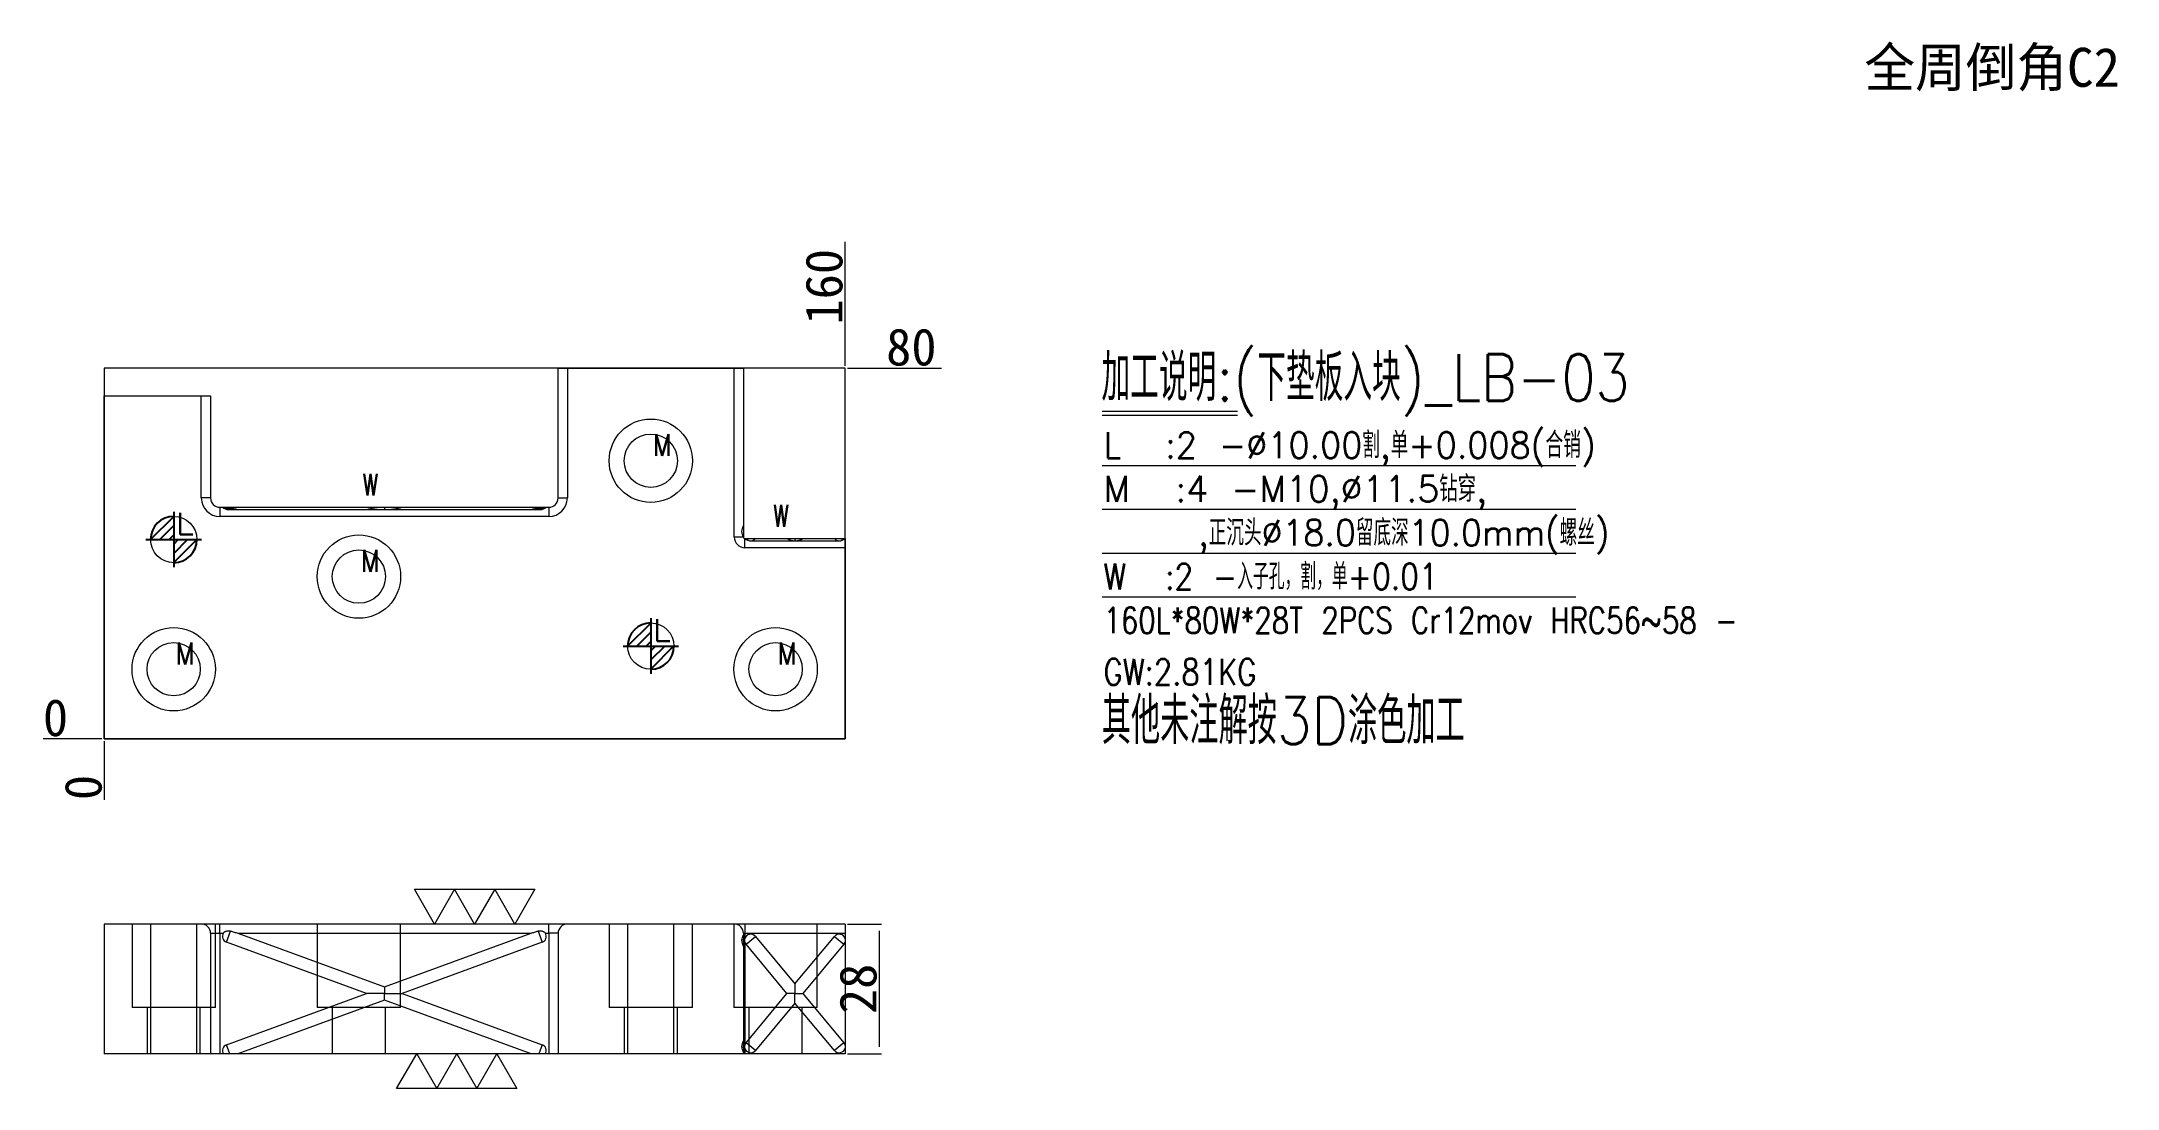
# Model space of a CAD drawing. Header units: millimetres. Extents: x 11720 to 12169, y 37530 to 37756.
import ezdxf
from ezdxf.enums import TextEntityAlignment as Align

# ---------------------------------------------------------------- set-up
doc = ezdxf.new("R2010")
doc.units = ezdxf.units.MM
doc.linetypes.add('DASHED', pattern=[0])
for name, color, linetype in [('dim', 4, 'Continuous'), ('LB', 7, 'Continuous'), ('LB_W', 1, 'Continuous')]:
    doc.layers.add(name, color=color, linetype=linetype)
doc.styles.add('_PUG_ERP', font='txt')
doc.styles.add('chinesef_fs', font='txt.shx', dxfattribs={"bigfont": 'gbcbig.shx'})
doc.dimstyles.new('_PUG_ERP', dxfattribs={"dimtxt": 8, "dimasz": 1.5, "dimexe": 0.5, "dimexo": 0.5, "dimgap": 0.5, "dimtad": 1, "dimtxsty": '_PUG_ERP', "dimblk": 'CLOSEDBLANK', "dimcen": 0, "dimclrd": 4, "dimclre": 4, "dimclrt": 3, "dimazin": 3, "dimtfac": 1, "dimtmove": 0, "dimatfit": 3, "dimldrblk": 'CLOSEDBLANK', "dimlwd": 9, "dimlwe": 9})

# ---------------------------------------------------------------- blocks, each defined once
blk = doc.blocks.new('*D735')
at = {"layer": 'Defpoints', "color": 0}
for p in [(11893.71, 37685.21), (11901.06, 37685.21), (11733.71, 37605.2)]:
    blk.add_point(p, dxfattribs=at)
at = {"layer": 'dim', "color": 4, "lineweight": 9}
for p, q in [((11894.21, 37685.21), (11896.71, 37685.21)), ((11896.71, 37685.21), (11898.06, 37685.21)), ((11898.06, 37685.21), (11914.51, 37685.21))]:
    blk.add_line(p, q, dxfattribs=at)
at = {"layer": 'dim', "color": 3, "lineweight": 13, "insert": (11908.03, 37689.71), "char_height": 8, "attachment_point": 5, "style": '_PUG_ERP'}
blk.add_mtext('80', dxfattribs=at)
blk = doc.blocks.new('_ClosedBlank')
blk = doc.blocks.new('*D736')
at = {"layer": 'Defpoints', "color": 0}
for p in [(11726.36, 37605.2), (11733.71, 37605.2), (11733.71, 37605.2)]:
    blk.add_point(p, dxfattribs=at)
at = {"layer": 'dim', "color": 4, "lineweight": 9}
blk.add_line((11733.21, 37605.2), (11720.53, 37605.2), dxfattribs=at)
at = {"layer": 'dim', "color": 3, "lineweight": 13, "insert": (11723.19, 37609.7), "char_height": 8, "attachment_point": 5, "style": '_PUG_ERP'}
blk.add_mtext('0', dxfattribs=at)
blk = doc.blocks.new('*D737')
at = {"layer": 'Defpoints', "color": 0}
for p in [(11733.71, 37605.2), (11733.71, 37605.2), (11733.71, 37597.85)]:
    blk.add_point(p, dxfattribs=at)
at = {"layer": 'dim', "color": 4, "lineweight": 9}
blk.add_line((11733.71, 37604.7), (11733.71, 37592.02), dxfattribs=at)
at = {"layer": 'dim', "color": 3, "lineweight": 13, "insert": (11729.21, 37594.69), "char_height": 8, "attachment_point": 5, "rotation": 90, "style": '_PUG_ERP'}
blk.add_mtext('0', dxfattribs=at)
blk = doc.blocks.new('*D738')
at = {"layer": 'Defpoints', "color": 0}
for p in [(11893.71, 37692.56), (11893.71, 37685.21), (11733.71, 37605.2)]:
    blk.add_point(p, dxfattribs=at)
at = {"layer": 'dim', "color": 4, "lineweight": 9}
for p, q in [((11893.71, 37689.56), (11893.71, 37712.49)), ((11893.71, 37688.21), (11893.71, 37689.56)), ((11893.71, 37685.71), (11893.71, 37688.21))]:
    blk.add_line(p, q, dxfattribs=at)
at = {"layer": 'dim', "color": 3, "lineweight": 13, "insert": (11889.21, 37702.77), "char_height": 8, "attachment_point": 5, "rotation": 90, "style": '_PUG_ERP'}
blk.add_mtext('160', dxfattribs=at)
blk = doc.blocks.new('*D739')
at = {"layer": 'Defpoints', "color": 0}
for p in [(11893.71, 37565.2), (11893.71, 37537.2), (11901.06, 37537.2)]:
    blk.add_point(p, dxfattribs=at)
at = {"layer": 'dim', "color": 4, "lineweight": 9}
for p, q in [((11894.21, 37565.2), (11901.56, 37565.2)), ((11901.06, 37563.7), (11901.06, 37538.7)), ((11894.21, 37537.2), (11901.56, 37537.2))]:
    blk.add_line(p, q, dxfattribs=at)
at = {"layer": 'dim', "color": 3, "lineweight": 13, "insert": (11896.56, 37551.2), "char_height": 8, "attachment_point": 5, "rotation": 90, "style": '_PUG_ERP'}
blk.add_mtext('28', dxfattribs=at)
blk = doc.blocks.new('pg_hx_L0')
at = {"color": 230}
for p, q in [((-0.5, -0.003), (0, 0.497)), ((0, 0.6), (0, -0.6)), ((-0.6, 0), (0.6, 0)), ((-0.3, 0), (0, 0.3)), ((-0.1, 0), (0, 0.1)), ((0.5, 0.003), (0, -0.497)), ((0.1, 0), (0, -0.1)), ((0.3, 0), (0, -0.3))]:
    blk.add_line(p, q, dxfattribs=at)
for start, end in [(90, 180), (270, 0)]:
    blk.add_arc((0, 0), 0.5, start, end, dxfattribs=at)
blk = doc.blocks.new('pg_hx_LLL0')
blk.add_blockref('pg_hx_L0', (0, 0))

msp = doc.modelspace()

# ---------------------------------------------------------------- linework, layer by layer
at = {"layer": 'dim', "color": 8, "linetype": 'Continuous', "lineweight": 18}
for p, q in [((11949.227, 37675.906), (11978.496, 37675.906)), ((11949.227, 37675.06), (11978.496, 37675.06)), ((11949.227, 37664.193), (12051.527, 37664.193)), ((11949.227, 37654.736), (12051.527, 37654.736)), ((11949.227, 37645.278), (12051.527, 37645.278)), ((11949.227, 37635.821), (12051.527, 37635.821))]:
    msp.add_line(p, q, dxfattribs=at)
at = {"layer": 'dim', "color": 252, "linetype": 'DASHED', "lineweight": 13, "ltscale": 0.5}
msp.add_lwpolyline([(11733.709, 37605.204), (11893.709, 37605.204), (11893.709, 37685.209), (11733.709, 37685.209)], close=True, dxfattribs=at)
at = {"layer": 'dim', "lineweight": 13}
for points in [[(11826.699, 37572.704), (11822.369, 37565.204), (11818.039, 37572.704), (11813.709, 37565.204), (11809.378, 37572.704), (11805.048, 37565.204), (11800.718, 37572.704), (11826.699, 37572.704)], [(11796.868, 37529.704), (11801.198, 37537.204), (11805.529, 37529.704), (11809.859, 37537.204), (11814.189, 37529.704), (11818.519, 37537.204), (11822.849, 37529.704), (11796.868, 37529.704)]]:
    msp.add_lwpolyline(points, close=True, dxfattribs=at)
at = {"layer": 'LB', "color": 11, "linetype": 'Continuous', "lineweight": 18}
for p, q in [((11831.739, 37685.209), (11833.739, 37685.209)), ((11833.739, 37685.209), (11869.779, 37685.209)), ((11869.779, 37685.209), (11871.779, 37685.209)), ((11733.709, 37679.209), (11754.679, 37679.209)), ((11733.709, 37605.204), (11733.709, 37679.209)), ((11754.679, 37679.209), (11756.679, 37679.209)), ((11893.709, 37648.423), (11893.709, 37646.423)), ((11893.709, 37646.423), (11893.709, 37605.204)), ((11893.709, 37605.204), (11733.709, 37605.204)), ((11733.709, 37565.204), (11733.709, 37537.204)), ((11893.709, 37565.204), (11733.709, 37565.204)), ((11893.709, 37565.204), (11893.709, 37537.204)), ((11893.709, 37537.204), (11733.709, 37537.204))]:
    msp.add_line(p, q, dxfattribs=at)
at = {"layer": 'LB', "color": 155, "linetype": 'Continuous', "lineweight": 18}
for p, q in [((11833.739, 37685.209), (11833.739, 37657.174)), ((11869.779, 37648.723), (11869.779, 37685.209)), ((11754.679, 37657.174), (11754.679, 37679.209)), ((11756.679, 37657.174), (11754.679, 37657.174)), ((11758.679, 37655.174), (11758.679, 37653.174)), ((11829.739, 37655.174), (11829.739, 37653.174)), ((11831.739, 37657.174), (11833.739, 37657.174)), ((11829.739, 37653.174), (11758.679, 37653.174)), ((11871.779, 37648.723), (11869.779, 37648.723)), ((11872.079, 37646.423), (11872.079, 37648.423)), ((11893.709, 37646.423), (11872.079, 37646.423))]:
    msp.add_line(p, q, dxfattribs=at)
at = {"layer": 'LB', "color": 11, "linetype": 'DASHED', "lineweight": 13, "ltscale": 0.315972}
for p, q in [((11760.557, 37654.674), (11794.209, 37654.674)), ((11794.209, 37655.174), (11794.209, 37654.674)), ((11794.209, 37654.674), (11827.86, 37654.674)), ((11873.358, 37647.923), (11882.894, 37647.923)), ((11882.894, 37648.423), (11882.894, 37647.923)), ((11882.894, 37647.923), (11892.43, 37647.923)), ((11794.209, 37551.613), (11794.209, 37550.204)), ((11882.894, 37552.273), (11882.894, 37550.204)), ((11794.209, 37550.204), (11790.359, 37550.204)), ((11794.209, 37550.204), (11798.059, 37550.204)), ((11794.209, 37548.796), (11794.209, 37550.204)), ((11882.894, 37550.204), (11881.173, 37550.204)), ((11882.894, 37550.204), (11884.614, 37550.204)), ((11882.894, 37548.136), (11882.894, 37550.204)), ((11760.808, 37537.204), (11760.102, 37539.134)), ((11874.375, 37537.896), (11872.341, 37539.588))]:
    msp.add_line(p, q, dxfattribs=at)
at = {"layer": 'LB', "color": 31, "linetype": 'DASHED', "lineweight": 13, "ltscale": 0.315972}
for p, q in [((11739.709, 37565.204), (11739.709, 37547.204)), ((11757.709, 37547.204), (11757.709, 37565.204)), ((11779.709, 37565.204), (11779.709, 37547.204)), ((11797.709, 37547.204), (11797.709, 37565.204)), ((11842.759, 37565.204), (11842.759, 37547.204)), ((11860.759, 37547.204), (11860.759, 37565.204)), ((11869.709, 37565.204), (11869.709, 37547.204)), ((11887.709, 37547.204), (11887.709, 37565.204)), ((11757.709, 37547.204), (11739.709, 37547.204)), ((11742.955, 37547.204), (11742.955, 37537.204)), ((11754.462, 37537.204), (11754.462, 37547.204)), ((11797.709, 37547.204), (11779.709, 37547.204)), ((11782.955, 37547.204), (11782.955, 37537.204)), ((11794.462, 37537.204), (11794.462, 37547.204)), ((11860.759, 37547.204), (11842.759, 37547.204)), ((11846.005, 37547.204), (11846.005, 37537.204)), ((11857.512, 37537.204), (11857.512, 37547.204)), ((11887.709, 37547.204), (11869.709, 37547.204)), ((11872.955, 37547.204), (11872.955, 37537.204)), ((11884.462, 37537.204), (11884.462, 37547.204))]:
    msp.add_line(p, q, dxfattribs=at)
at = {"layer": 'LB', "color": 2, "linetype": 'DASHED', "lineweight": 13, "ltscale": 0.315972}
for p, q in [((11758.679, 37563.204), (11758.679, 37565.204)), ((11829.739, 37563.204), (11829.739, 37565.204)), ((11872.079, 37565.204), (11872.079, 37563.204)), ((11756.679, 37563.204), (11758.679, 37563.204)), ((11831.739, 37563.204), (11829.739, 37563.204)), ((11871.779, 37563.204), (11872.079, 37563.204)), ((11871.779, 37561.409), (11871.779, 37561.925)), ((11872.341, 37560.821), (11874.375, 37562.513))]:
    msp.add_line(p, q, dxfattribs=at)
at = {"layer": 'LB', "color": 155, "linetype": 'DASHED', "lineweight": 13, "ltscale": 0.315972}
for p, q in [((11758.679, 37563.204), (11758.679, 37537.204)), ((11758.679, 37563.204), (11759.426, 37563.204)), ((11760.102, 37561.275), (11760.987, 37563.692)), ((11762.529, 37563.204), (11825.889, 37563.204)), ((11827.43, 37563.692), (11828.315, 37561.275)), ((11828.991, 37563.204), (11829.739, 37563.204)), ((11829.739, 37563.204), (11829.739, 37537.204)), ((11872.079, 37563.204), (11872.079, 37562.004)), ((11872.079, 37563.204), (11893.709, 37563.204)), ((11872.079, 37561.329), (11872.079, 37539.08)), ((11891.413, 37562.513), (11893.446, 37560.821)), ((11828.315, 37539.134), (11827.609, 37537.204)), ((11872.079, 37538.404), (11872.079, 37537.204)), ((11893.446, 37539.588), (11891.413, 37537.896))]:
    msp.add_line(p, q, dxfattribs=at)
at = {"layer": 'LB', "color": 42, "linetype": 'Continuous', "lineweight": 18}
for centre, radius in [((11851.759, 37665.209), 9), ((11851.759, 37665.209), 5.753), ((11788.709, 37640.204), 9), ((11788.709, 37640.204), 5.753), ((11748.709, 37620.204), 9), ((11878.709, 37620.204), 9), ((11748.709, 37620.204), 5.753), ((11878.709, 37620.204), 5.753)]:
    msp.add_circle(centre, radius, dxfattribs=at)
at = {"layer": 'LB', "color": 155, "linetype": 'Continuous', "lineweight": 18}
for centre, radius, start, end in [((11758.679, 37657.174), 4, 180, 270), ((11829.739, 37657.174), 4, 270, 0), ((11872.079, 37648.723), 2.3, 180, 270)]:
    msp.add_arc(centre, radius, start, end, dxfattribs=at)
at = {"layer": 'LB', "color": 2, "linetype": 'DASHED', "lineweight": 13, "ltscale": 0.315972}
for centre, radius, start, end in [((11760.557, 37656.674), 2, 228.59038, 270), ((11827.86, 37656.674), 2, 270, 311.40962), ((11873.358, 37649.923), 2, 142.14295, 217.92216), ((11873.358, 37649.923), 2, 228.42271, 270), ((11892.43, 37649.923), 2, 270, 309.75784), ((11754.679, 37563.204), 2, 0, 90), ((11833.739, 37563.204), 2, 90, 180), ((11869.779, 37563.204), 2, 0, 90), ((11873.358, 37561.667), 2, 142.14295, 217.85705), ((11873.358, 37561.667), 1.323, 39.75785, 165.21723), ((11873.358, 37561.667), 1.323, 194.78277, 219.75785)]:
    msp.add_arc(centre, radius, start, end, dxfattribs=at)
at = {"layer": 'LB', "color": 11, "linetype": 'DASHED', "lineweight": 13, "ltscale": 0.315972}
for centre, radius, start, end in [((11760.557, 37656.674), 1.878, 232.99913, 277.69351), ((11827.86, 37656.674), 1.878, 262.30649, 307.00087), ((11760.557, 37537.892), 1.323, 110.09697, 211.29801), ((11873.358, 37538.742), 2, 142.14295, 217.85705), ((11873.358, 37538.742), 1.323, 140.24215, 165.21723), ((11873.358, 37538.742), 1.323, 194.78277, 320.24215)]:
    msp.add_arc(centre, radius, start, end, dxfattribs=at)
at = {"layer": 'LB', "color": 155, "linetype": 'Continuous', "lineweight": 18}
for centre, major_axis, start_param, end_param in [((11760.557, 37656.674), (0, -2), 5.5604511, 5.6074124), ((11827.86, 37656.674), (0, 2), 3.8173656, 3.8643269)]:
    msp.add_ellipse(centre, major_axis=major_axis, ratio=0.34361, start_param=start_param, end_param=end_param, dxfattribs=at)
at = {"layer": 'LB', "color": 155, "linetype": 'DASHED', "lineweight": 13, "ltscale": 0.315972}
for centre, major_axis, ratio, start_param, end_param in [((11760.557, 37656.674), (0, -2), 0.34361, 5.6074124, 6.9590174), ((11827.86, 37656.674), (0, 2), 0.34361, 2.4657606, 3.8173655), ((11873.358, 37649.923), (0, -2), 0.768754, 5.5604511, 7.0059196), ((11892.43, 37649.923), (0, 2), 0.768754, 2.4188584, 3.8643269)]:
    msp.add_ellipse(centre, major_axis=major_axis, ratio=ratio, start_param=start_param, end_param=end_param, dxfattribs=at)
at = {"layer": 'LB', "color": 11, "linetype": 'DASHED', "lineweight": 13, "ltscale": 0.315972}
for centre, major_axis, ratio, start_param, end_param in [((11758.679, 37656.674), (5.821, 0), 0.34361, 5.0869757, 5.4351232), ((11794.209, 37656.674), (5.821, 0), 0.34361, 3.9896547, 4.712389), ((11794.209, 37656.674), (5.821, 0), 0.34361, 4.712389, 5.4351232), ((11829.739, 37656.674), (5.821, 0), 0.34361, 3.9896547, 4.3378023), ((11882.894, 37649.923), (2.602, 0), 0.768754, 3.9896547, 4.712389), ((11882.894, 37649.923), (2.602, 0), 0.768754, 4.712389, 5.4351232)]:
    msp.add_ellipse(centre, major_axis=major_axis, ratio=ratio, start_param=start_param, end_param=end_param, dxfattribs=at)
at = {"layer": 'LB', "color": 2, "linetype": 'Continuous', "lineweight": 18}
for points, knots in [([(11759.426, 37655.174), (11759.446, 37655.174), (11759.467, 37655.174), (11759.512, 37655.171), (11759.536, 37655.169), (11759.587, 37655.165), (11759.614, 37655.162), (11759.67, 37655.157), (11759.7, 37655.154), (11759.79, 37655.144), (11759.853, 37655.137), (11759.936, 37655.13), (11759.953, 37655.128), (11759.986, 37655.125), (11760.004, 37655.124), (11760.055, 37655.119), (11760.09, 37655.117), (11760.195, 37655.109), (11760.266, 37655.106), (11760.356, 37655.102), (11760.374, 37655.102), (11760.411, 37655.101), (11760.429, 37655.1), (11760.484, 37655.099), (11760.52, 37655.099), (11760.629, 37655.099), (11760.701, 37655.1), (11760.809, 37655.104), (11760.844, 37655.106), (11760.916, 37655.109), (11760.952, 37655.112), (11760.987, 37655.114)], [0, 0, 0, 0, 0.0625, 0.0625, 0.125, 0.125, 0.1875, 0.1875, 0.25, 0.25, 0.375, 0.375, 0.40625, 0.40625, 0.4375, 0.4375, 0.5, 0.5, 0.625, 0.625, 0.65625, 0.65625, 0.6875, 0.6875, 0.75, 0.75, 0.875, 0.875, 0.9375, 0.9375, 1, 1, 1, 1]), ([(11760.987, 37655.114), (11761.247, 37655.132), (11761.505, 37655.147), (11761.891, 37655.163), (11762.019, 37655.167), (11762.274, 37655.173), (11762.402, 37655.174), (11762.529, 37655.174)], [0, 0, 0, 0, 0.5, 0.5, 0.75, 0.75, 1, 1, 1, 1]), ([(11825.889, 37655.174), (11826.016, 37655.174), (11826.143, 37655.173), (11826.398, 37655.167), (11826.527, 37655.163), (11826.912, 37655.147), (11827.171, 37655.132), (11827.43, 37655.114)], [0, 0, 0, 0, 0.25, 0.25, 0.5, 0.5, 1, 1, 1, 1]), ([(11827.43, 37655.114), (11827.5, 37655.109), (11827.571, 37655.105), (11827.662, 37655.102), (11827.68, 37655.102), (11827.716, 37655.101), (11827.771, 37655.099), (11827.825, 37655.099), (11827.934, 37655.099), (11828.006, 37655.1), (11828.114, 37655.104), (11828.15, 37655.106), (11828.222, 37655.11), (11828.257, 37655.112), (11828.362, 37655.119), (11828.43, 37655.125), (11828.528, 37655.134), (11828.561, 37655.137), (11828.624, 37655.144), (11828.655, 37655.147), (11828.747, 37655.157), (11828.803, 37655.163), (11828.88, 37655.169), (11828.905, 37655.171), (11828.95, 37655.174), (11828.972, 37655.174), (11828.991, 37655.174)], [0, 0, 0, 0, 0.125, 0.125, 0.15625, 0.15625, 0.1875, 0.25, 0.25, 0.375, 0.375, 0.4375, 0.4375, 0.5, 0.5, 0.625, 0.625, 0.6875, 0.6875, 0.75, 0.75, 0.875, 0.875, 0.9375, 0.9375, 1, 1, 1, 1])]:
    msp.add_open_spline(points, degree=3, knots=knots, dxfattribs=at)
at = {"layer": 'LB', "color": 2, "linetype": 'DASHED', "lineweight": 13, "ltscale": 0.315972}
for points, knots in [([(11759.426, 37563.204), (11759.446, 37563.236), (11759.467, 37563.266), (11759.512, 37563.323), (11759.536, 37563.35), (11759.587, 37563.401), (11759.614, 37563.426), (11759.67, 37563.472), (11759.7, 37563.494), (11759.79, 37563.554), (11759.853, 37563.589), (11759.936, 37563.626), (11759.953, 37563.633), (11759.986, 37563.646), (11760.004, 37563.653), (11760.055, 37563.671), (11760.09, 37563.682), (11760.195, 37563.711), (11760.266, 37563.725), (11760.356, 37563.737), (11760.374, 37563.739), (11760.411, 37563.743), (11760.429, 37563.744), (11760.484, 37563.748), (11760.52, 37563.749), (11760.629, 37563.749), (11760.701, 37563.745), (11760.809, 37563.73), (11760.844, 37563.725), (11760.916, 37563.71), (11760.952, 37563.702), (11760.987, 37563.692)], [0, 0, 0, 0, 0.0625, 0.0625, 0.125, 0.125, 0.1875, 0.1875, 0.25, 0.25, 0.375, 0.375, 0.40625, 0.40625, 0.4375, 0.4375, 0.5, 0.5, 0.625, 0.625, 0.65625, 0.65625, 0.6875, 0.6875, 0.75, 0.75, 0.875, 0.875, 0.9375, 0.9375, 1, 1, 1, 1]), ([(11760.987, 37563.692), (11761.247, 37563.621), (11761.505, 37563.545), (11761.891, 37563.424), (11762.019, 37563.382), (11762.274, 37563.296), (11762.402, 37563.251), (11762.529, 37563.204)], [0, 0, 0, 0, 0.5, 0.5, 0.75, 0.75, 1, 1, 1, 1]), ([(11825.889, 37563.204), (11826.016, 37563.251), (11826.143, 37563.296), (11826.398, 37563.382), (11826.527, 37563.424), (11826.912, 37563.545), (11827.171, 37563.621), (11827.43, 37563.692)], [0, 0, 0, 0, 0.25, 0.25, 0.5, 0.5, 1, 1, 1, 1]), ([(11827.43, 37563.692), (11827.5, 37563.711), (11827.571, 37563.725), (11827.662, 37563.737), (11827.68, 37563.739), (11827.716, 37563.743), (11827.771, 37563.747), (11827.825, 37563.749), (11827.934, 37563.749), (11828.006, 37563.744), (11828.114, 37563.73), (11828.15, 37563.724), (11828.222, 37563.71), (11828.257, 37563.701), (11828.362, 37563.672), (11828.43, 37563.648), (11828.528, 37563.605), (11828.561, 37563.589), (11828.624, 37563.554), (11828.655, 37563.535), (11828.747, 37563.474), (11828.803, 37563.428), (11828.88, 37563.351), (11828.905, 37563.324), (11828.95, 37563.266), (11828.972, 37563.236), (11828.991, 37563.204)], [0, 0, 0, 0, 0.125, 0.125, 0.15625, 0.15625, 0.1875, 0.25, 0.25, 0.375, 0.375, 0.4375, 0.4375, 0.5, 0.5, 0.625, 0.625, 0.6875, 0.6875, 0.75, 0.75, 0.875, 0.875, 0.9375, 0.9375, 1, 1, 1, 1]), ([(11871.779, 37561.925), (11871.779, 37561.882), (11871.779, 37561.839), (11871.78, 37561.754), (11871.78, 37561.711), (11871.78, 37561.625), (11871.78, 37561.582), (11871.779, 37561.517), (11871.779, 37561.495), (11871.779, 37561.452), (11871.779, 37561.43), (11871.779, 37561.409)], [0, 0, 0, 0, 0.25, 0.25, 0.5, 0.5, 0.75, 0.75, 0.875, 0.875, 1, 1, 1, 1]), ([(11872.079, 37561.329), (11872.064, 37561.385), (11872.052, 37561.44), (11872.035, 37561.553), (11872.03, 37561.609), (11872.03, 37561.681), (11872.031, 37561.695), (11872.032, 37561.724), (11872.034, 37561.767), (11872.039, 37561.809), (11872.052, 37561.893), (11872.064, 37561.949), (11872.079, 37562.004)], [0, 0, 0, 0, 0.25, 0.25, 0.5, 0.5, 0.5625, 0.5625, 0.625, 0.75, 0.75, 1, 1, 1, 1])]:
    msp.add_open_spline(points, degree=3, knots=knots, dxfattribs=at)
at = {"layer": 'LB', "color": 11, "linetype": 'DASHED', "lineweight": 13, "ltscale": 0.315972}
for points, knots in [([(11871.779, 37539), (11871.779, 37538.957), (11871.779, 37538.914), (11871.78, 37538.829), (11871.78, 37538.786), (11871.78, 37538.7), (11871.78, 37538.657), (11871.779, 37538.592), (11871.779, 37538.57), (11871.779, 37538.527), (11871.779, 37538.505), (11871.779, 37538.484)], [0, 0, 0, 0, 0.25, 0.25, 0.5, 0.5, 0.75, 0.75, 0.875, 0.875, 1, 1, 1, 1]), ([(11872.079, 37538.404), (11872.064, 37538.46), (11872.052, 37538.515), (11872.035, 37538.628), (11872.03, 37538.684), (11872.03, 37538.756), (11872.031, 37538.77), (11872.032, 37538.799), (11872.034, 37538.842), (11872.039, 37538.884), (11872.052, 37538.968), (11872.064, 37539.024), (11872.079, 37539.08)], [0, 0, 0, 0, 0.25, 0.25, 0.5, 0.5, 0.5625, 0.5625, 0.625, 0.75, 0.75, 1, 1, 1, 1])]:
    msp.add_open_spline(points, degree=3, knots=knots, dxfattribs=at)
at = {"layer": 'LB_W', "color": 1, "linetype": 'DASHED', "lineweight": 13, "ltscale": 0.315972}
for p, q in [((11743.708, 37565.204), (11743.708, 37537.204)), ((11753.709, 37537.204), (11753.709, 37565.204)), ((11846.758, 37565.204), (11846.758, 37537.204)), ((11856.759, 37537.204), (11856.759, 37565.204)), ((11756.679, 37563.204), (11756.679, 37537.204)), ((11790.359, 37550.204), (11760.102, 37561.275)), ((11762.529, 37563.204), (11794.209, 37551.613)), ((11794.209, 37551.613), (11825.889, 37563.204)), ((11828.315, 37561.275), (11798.059, 37550.204)), ((11831.739, 37563.204), (11831.739, 37537.204)), ((11871.779, 37563.204), (11871.779, 37561.925)), ((11871.779, 37561.409), (11871.779, 37539)), ((11881.173, 37550.204), (11872.341, 37560.821)), ((11874.375, 37562.513), (11882.894, 37552.273)), ((11882.894, 37552.273), (11891.413, 37562.513)), ((11893.446, 37560.821), (11884.614, 37550.204)), ((11760.102, 37539.134), (11790.359, 37550.204)), ((11794.209, 37548.796), (11762.529, 37537.204)), ((11825.889, 37537.204), (11794.209, 37548.796)), ((11798.059, 37550.204), (11828.315, 37539.134)), ((11872.341, 37539.588), (11881.173, 37550.204)), ((11882.894, 37548.136), (11874.375, 37537.896)), ((11891.413, 37537.896), (11882.894, 37548.136)), ((11884.614, 37550.204), (11893.446, 37539.588)), ((11871.779, 37538.484), (11871.779, 37539)), ((11871.779, 37538.484), (11871.779, 37537.204))]:
    msp.add_line(p, q, dxfattribs=at)
at = {"layer": 'LB_W', "color": 1, "lineweight": 13}
for points in [[(11756.679, 37679.209), (11756.679, 37657.174, 0.4142136), (11758.679, 37655.174), (11829.739, 37655.174, 0.4142136), (11831.739, 37657.174), (11831.739, 37685.209)], [(11871.779, 37685.209), (11871.779, 37648.723, 0.4142136), (11872.079, 37648.423), (11893.709, 37648.423)]]:
    msp.add_lwpolyline(points, format="xyb", dxfattribs=at)
at = {"layer": 'LB_W', "color": 1, "linetype": 'Continuous', "lineweight": 18}
for centre in [(11748.709, 37648.204), (11851.759, 37625.204)]:
    msp.add_circle(centre, 5, dxfattribs=at)
at = {"layer": 'LB_W', "color": 1, "linetype": 'DASHED', "lineweight": 13, "ltscale": 0.315972}
for centre, start, end in [((11760.557, 37562.517), 148.70199, 249.90303), ((11827.86, 37562.517), 290.09697, 31.298), ((11892.43, 37561.667), 14.78281, 140.24215), ((11892.43, 37561.667), 320.24215, 345.21719), ((11827.86, 37537.892), 328.702, 69.90303), ((11892.43, 37538.742), 219.75785, 345.21719), ((11892.43, 37538.742), 14.78281, 39.75785)]:
    msp.add_arc(centre, 1.323, start, end, dxfattribs=at)

# ---------------------------------------------------------------- block references
at = {"layer": 'LB', "lineweight": 13, "ltscale": 0.315972, "xscale": 10, "yscale": 10, "zscale": 10}
for p in [(11748.709, 37648.204), (11851.759, 37625.204)]:
    msp.add_blockref('pg_hx_LLL0', p, dxfattribs=at)

# ---------------------------------------------------------------- texts
at = {"layer": 'dim'}
msp.add_text('全周倒角C2', height=8.4175, dxfattribs=at).set_placement((12141.474, 37750.31), align=Align.MIDDLE)
at = {"layer": 'dim', "color": 4, "lineweight": 13, "style": 'chinesef_fs'}
for s, height, width, p in [('加工说明:(下垫板入块)_LB-03', 10.1, 0.8524, (11949.097, 37678.108)), ('M', 4.7, 0.8408, (11852.207, 37666.253)), ('W', 4.7, 0.6727, (11789.588, 37657.717)), ('M  :4 -M10,%%c11.5钻穿,', 5.6, 0.9864, (11949.523, 37656.333)), ('W', 4.7, 0.6727, (11878.272, 37650.965)), ('L', 4.7, 1.1211, (11749.211, 37649.275)), ('    ,正沉头%%c18.0留底深10.0mm(螺丝)', 5.6, 0.9432, (11949.523, 37646.876)), ('M', 4.7, 0.8408, (11789.157, 37641.248)), ('160L*80W*28T 2PCS Cr12mov HRC56~58 - ', 5.6, 0.7848, (11949.523, 37627.961)), ('L', 4.7, 1.1211, (11852.261, 37626.275)), ('M', 4.7, 0.8408, (11749.157, 37621.248)), ('M', 4.7, 0.8408, (11879.157, 37621.248)), ('GW:2.81KG ', 5.6, 0.8247, (11949.523, 37616.812))]:
    msp.add_text(s, height=height, dxfattribs=dict(at, width=width)).set_placement(p)
at = {"layer": 'dim', "color": 1, "lineweight": 13, "style": 'chinesef_fs'}
for s, width, p in [('L  :2 -%%c10.00割,单+0.008(合销)', 0.9493, (11949.523, 37665.791)), ('W  :2 -入子孔，割，单+0.01', 0.8452, (11949.523, 37637.419))]:
    msp.add_text(s, height=5.6, dxfattribs=dict(at, width=width)).set_placement(p)
at = {"layer": 'dim', "color": 21, "lineweight": 13, "style": 'chinesef_fs', "width": 0.8663}
msp.add_text('其他未注解按3D涂色加工', height=10.1, dxfattribs=at).set_placement((11949.183, 37604.037))

# ---------------------------------------------------------------- dimensions: what is measured, and where the dimension line sits
at = {"layer": 'dim', "lineweight": 13}
for feature_location, offset, dtype, origin, picture, middle in [((11893.709, 37685.209), (0, 7.35), 1, (11733.709, 37605.204), '*D738', (11889.209, 37702.773)), ((11893.7086, 37685.2091), (7.35, 0.0004), 0, (11733.7086, 37605.2045), '*D735', (11908.0348, 37689.7095)), ((11733.708599067, 37605.204463947), (-7.35, 0), 0, (11733.708599067, 37605.204463947), '*D736', (11723.191932401, 37609.704463947)), ((11733.708599067, 37605.204463947), (0, -7.35), 1, (11733.708599067, 37605.204463947), '*D737', (11729.208599067, 37594.687797281))]:
    dim = msp.add_ordinate_dim(feature_location=feature_location, offset=offset, dtype=dtype, origin=origin, dimstyle='_PUG_ERP', dxfattribs=at)
    dim.commit()
    dim.dimension.update_dxf_attribs({"geometry": picture, "text_midpoint": middle})
dim = msp.add_linear_dim(base=(11901.059, 37537.204), p1=(11893.709, 37565.204), p2=(11893.709, 37537.204), angle=90, dimstyle='_PUG_ERP', dxfattribs=at)
dim.commit()
dim.dimension.update_dxf_attribs({"geometry": '*D739', "text_midpoint": (11896.559, 37551.204)})

doc.saveas('drawing.dxf')
